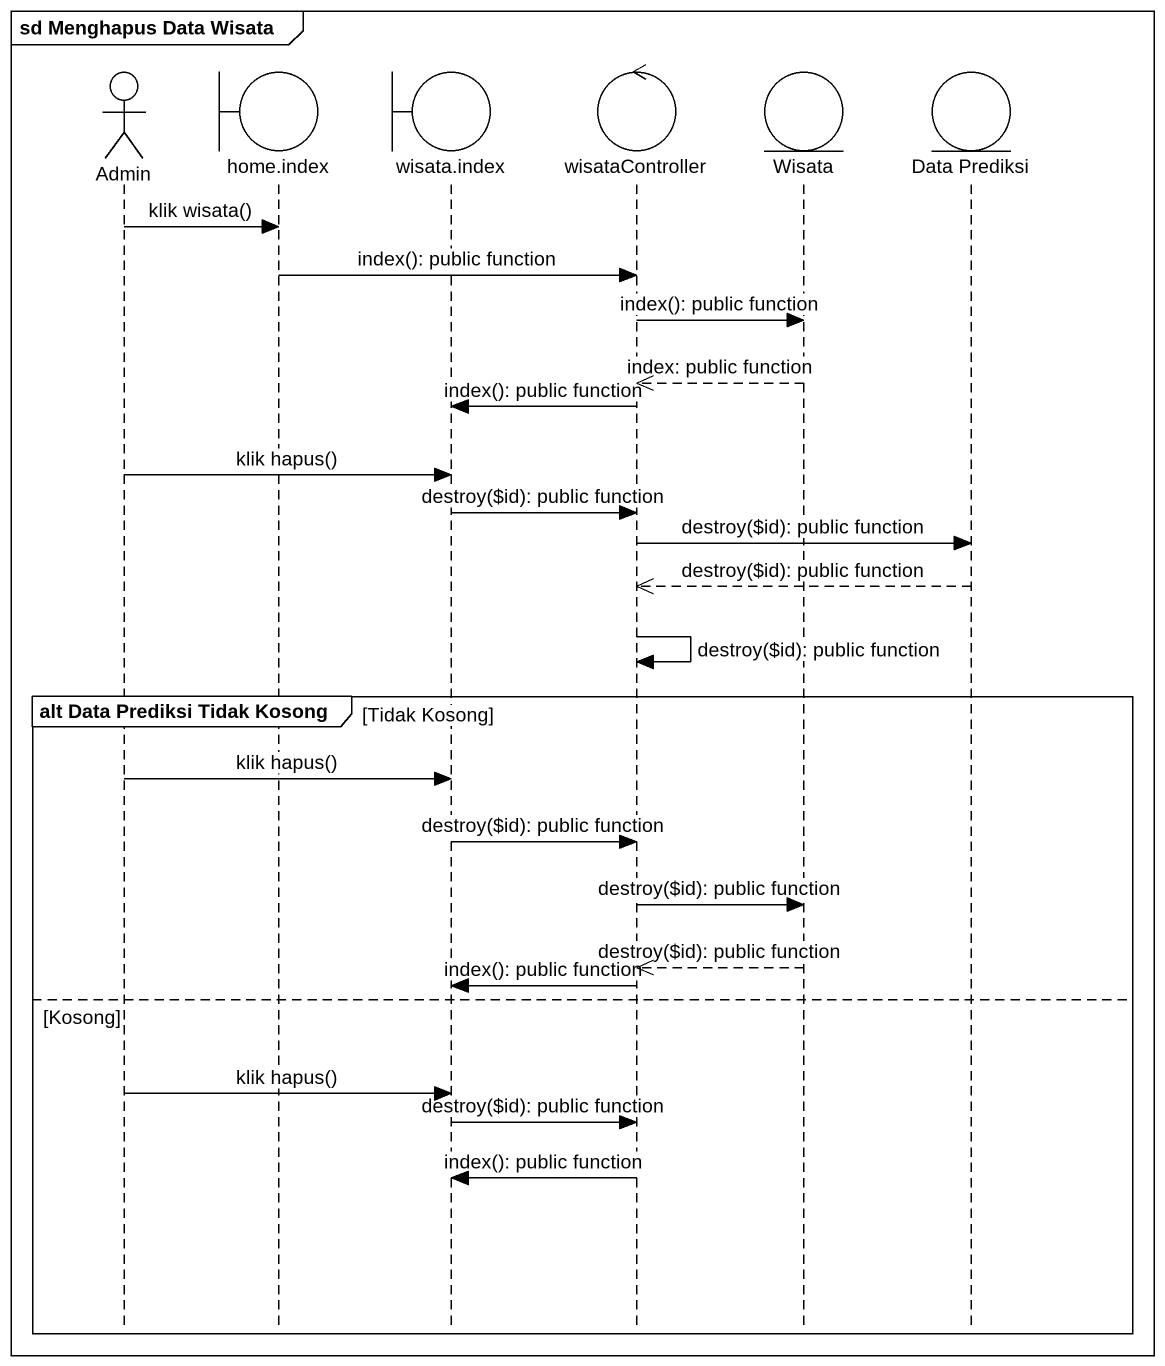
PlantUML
@startuml
mainframe sd Menghapus Data Wisata
hide footbox
actor Admin
boundary "home.index" as home_index
boundary "wisata.index" as wisata_index
control wisataController
entity Wisata
entity "Data Prediksi" as Data_Prediksi

Admin -> home_index : klik wisata()
home_index -> wisataController : index(): public function
wisataController -> Wisata : index(): public function
Wisata -->> wisataController : index: public function
wisataController -> wisata_index : index(): public function
Admin -> wisata_index : klik hapus()
wisata_index -> wisataController : destroy(~$id): public function
wisataController -> Data_Prediksi : destroy(~$id): public function
Data_Prediksi -->> wisataController : destroy(~$id): public function
wisataController -> wisataController : destroy(~$id): public function
group alt Data Prediksi Tidak Kosong [Tidak Kosong]
  Admin -> wisata_index : klik hapus()
  wisata_index -> wisataController : destroy(~$id): public function
  wisataController -> Wisata : destroy(~$id): public function
  Wisata -->> wisataController : destroy(~$id): public function
  wisataController -> wisata_index : index(): public function
else Kosong
  Admin -> wisata_index : klik hapus()
  wisata_index -> wisataController : destroy(~$id): public function
  wisataController -> wisata_index : index(): public function
end
@enduml
